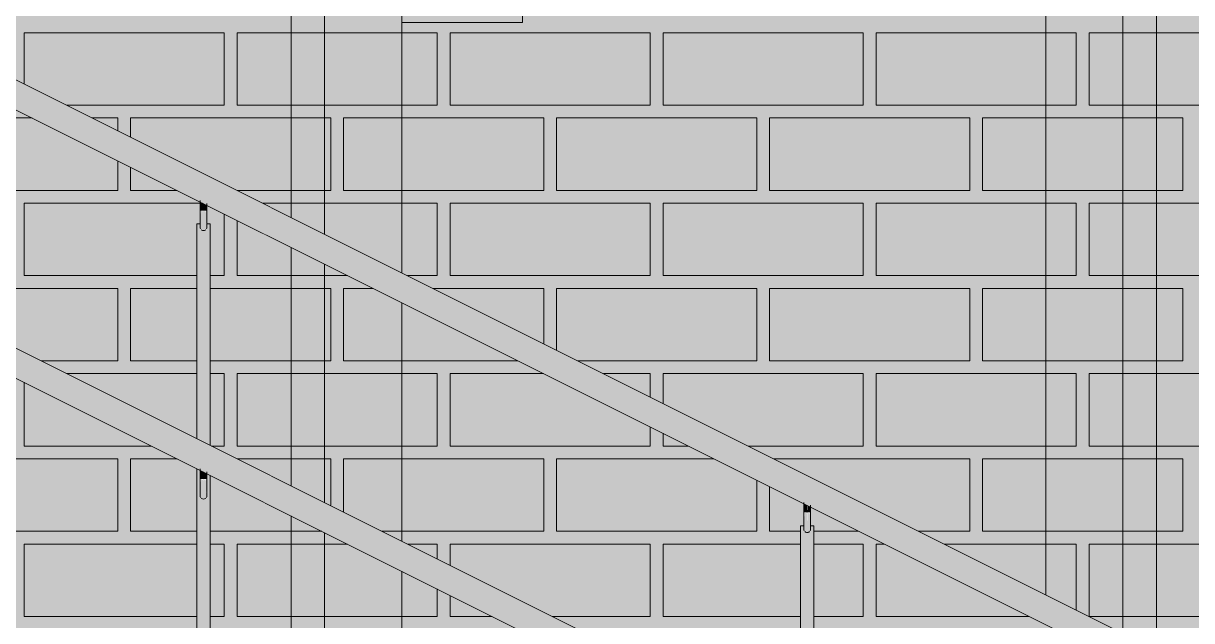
# Model space of a CAD drawing. Header units: millimetres. Extents: x -81576 to 1046824, y -248937 to 691537.
# Drawn here: x 9734 to 13217, y 628558 to 630338 of the extents above; entities that cross this region are included whole.
import ezdxf

# ---------------------------------------------------------------- set-up
doc = ezdxf.new("R2010")
doc.units = ezdxf.units.MM
doc.layers.add('PDF _Геометрия', color=7, linetype='Continuous', true_color=0x1d1d1d)
doc.layers.add('PDF _Сплошная заливка', color=7, linetype='Continuous', true_color=0xffffff)

msp = doc.modelspace()

# ---------------------------------------------------------------- hatches: boundary and pattern name
at = {"layer": 'PDF _Сплошная заливка', "true_color": 0x636466, "transparency": 33554559}
h = msp.add_hatch(color=251, dxfattribs=at)
h.paths.add_polyline_path([(6131.9, 619039.9), (12956.5, 619039.9), (6144.7, 622899.9), (3131.9, 622899.9), (3131.9, 622039.9), (6131.9, 622039.9), (6131.9, 619261.8)], flags=0)
h.paths.add_polyline_path([(14131.9, 619039.9), (14131.9, 620849.9), (14143.8, 620849.9), (13622, 621145.6), (13622, 619379.9), (13931.9, 619379.9), (13931.9, 619039.9)], flags=0)
h.paths.add_polyline_path([(13582, 619379.9), (13582, 621168.2), (13022, 621485.6), (13022, 619719.9), (12982, 619719.9), (12982, 621508.2), (12422, 621825.6), (12422, 620059.9), (12382, 620059.9), (12382, 621848.3), (11822, 622165.6), (11822, 620399.9), (11782, 620399.9), (11782, 622188.3), (11222, 622505.6), (11222, 620740), (11182, 620740), (11182, 622528.3), (10622, 622845.6), (10622, 621080), (10582, 621080), (10582, 622868.3), (10022, 623185.7), (10022, 621420), (9982, 621420), (9982, 623208.3), (9422, 623525.7), (9422, 621760), (9382, 621760), (9382, 623548.4), (8822, 623865.7), (8822, 622100), (8782, 622100), (8782, 623888.4), (8222, 624205.7), (8222, 622440), (8182, 622440), (8182, 624228.4), (7622, 624545.7), (7622, 622780.1), (7582, 622780.1), (7582, 624568.4), (7022, 624885.8), (7022, 623120.1), (6982, 623120.1), (6982, 624908.4), (6422, 625225.8), (6422, 623460.1), (6382, 623460.1), (6382, 625239.9), (6131.9, 625239.9), (6132.4, 623459.9), (6731.9, 623459.9), (6731.9, 623119.9), (7331.9, 623119.9), (7331.9, 622779.9), (7931.9, 622779.9), (7931.9, 622439.9), (8531.9, 622439.9), (8531.9, 622099.9), (9131.9, 622099.9), (9131.9, 621759.9), (9731.9, 621759.9), (9731.9, 621419.9), (10331.9, 621419.9), (10331.9, 621079.9), (10931.9, 621079.9), (10931.9, 620739.9), (11531.9, 620739.9), (11531.9, 620399.9), (12131.9, 620399.9), (12131.9, 620059.9), (12731.9, 620059.9), (12731.9, 619719.9), (13331.9, 619719.9), (13331.9, 619379.9), (13483.6, 619379.9)], flags=0)
h.paths.add_polyline_path([(14211.9, 620857.3), (14211.9, 625099.9), (13181.9, 625099.9), (13181.9, 625834.5), (13171.1, 625839.9), (12858, 625839.9), (6132.4, 629202.7), (6132.4, 625279.9), (6411.6, 625279.9), (6411.9, 625277.5), (14146.5, 620894.3)], flags=0)
h.paths.add_polyline_path([(14207.7, 620849.9), (14211.9, 620849.9), (14211.9, 620857.3)], flags=0)
h.paths.add_polyline_path([(13911.9, 625579.9), (13911.9, 625839.9), (13901.9, 625839.9), (13901.9, 625579.9)], flags=0)
h.paths.add_polyline_path([(14202.1, 625839.9), (14211.9, 625839.9), (14211.9, 627029.9), (13890.8, 627190.4), (13890.8, 626149.9), (13925.2, 626149.9), (13925.2, 626157.9), (13928.8, 626159.9), (13930.4, 626177.9), (13952.8, 626177.9), (13953.5, 626157.9), (13956.4, 626157.9), (13956.4, 626149.9), (13990.8, 626149.9), (13990.8, 626139.9), (13952.8, 626139.9), (13951.2, 625939.9), (13931.9, 625939.9), (13932.3, 625839.9), (14034.9, 625839.9)], flags=0)
h.paths.add_polyline_path([(13750.8, 626139.9), (13750.8, 626149.9), (13785.2, 626149.9), (13785.2, 626157.9), (13788.8, 626159.9), (13790.4, 626177.9), (13812.8, 626177.9), (13813.5, 626157.9), (13816.4, 626157.9), (13816.4, 626149.9), (13850.8, 626149.9), (13850.8, 627210.4), (12090.8, 628090.4), (12090.8, 627049.9), (12125.2, 627049.9), (12125.2, 627057.9), (12128.8, 627059.9), (12130.4, 627077.9), (12152.8, 627077.9), (12153.5, 627057.9), (12156.4, 627057.9), (12156.4, 627049.9), (12190.8, 627049.9), (12190.8, 627039.9), (12152.8, 627039.9), (12151.2, 626839.9), (12131.9, 626839.9), (12131.9, 626739.9), (12731.9, 626739.9), (12731.9, 626439.9), (13331.9, 626439.9), (13331.9, 626139.9), (13725.8, 626139.9)], flags=0)
h.paths.add_polyline_path([(11950.8, 627039.9), (11950.8, 627049.9), (11985.2, 627049.9), (11985.2, 627057.9), (11988.8, 627059.9), (11990.4, 627077.9), (12012.8, 627077.9), (12013.5, 627057.9), (12016.4, 627057.9), (12016.4, 627049.9), (12050.8, 627049.9), (12050.8, 628110.4), (10290.8, 628990.4), (10290.8, 627949.9), (10325.2, 627949.9), (10325.2, 627957.9), (10328.8, 627959.9), (10330.4, 627977.9), (10352.8, 627977.9), (10353.5, 627957.9), (10356.4, 627957.9), (10356.4, 627949.9), (10390.8, 627949.9), (10390.8, 627939.9), (10352.8, 627939.9), (10351.2, 627739.9), (10331.9, 627739.9), (10331.9, 627639.9), (10931.9, 627639.9), (10931.9, 627339.9), (11531.9, 627339.9), (11531.9, 627039.9)], flags=0)
h.paths.add_polyline_path([(14211.9, 627119.3), (14211.9, 627829.9), (13880.4, 627995.6), (13879.4, 627979.9), (13877.9, 627979.9), (13880.5, 627953.5), (13880.7, 627939.9), (13890.8, 627939.9), (13890.8, 627279.9), (14164.8, 627142.9)], flags=0)
h.paths.add_polyline_path([(13850.8, 627299.9), (13850.8, 627939.9), (13862.8, 627941.4), (13861, 627960.8), (13862.1, 627971.1), (13861.9, 627979.9), (13861.1, 627979.9), (13861, 628005.4), (12080.4, 628895.6), (12079.4, 628879.9), (12077.9, 628879.9), (12080.5, 628853.5), (12080.7, 628839.9), (12090.8, 628839.9), (12090.8, 628179.9), (13848.8, 627300.9)], flags=0)
h.paths.add_polyline_path([(14211.9, 627919.3), (14211.9, 633599.9), (13961.9, 633599.9), (13961.9, 633585.8), (13911.9, 633583), (13911.4, 633579.6), (8401.3, 630824.6), (14164.8, 627942.9)], flags=0)
h.paths.add_polyline_path([(10150.8, 627939.9), (10150.8, 627949.9), (10185.2, 627949.9), (10185.2, 627957.9), (10188.8, 627959.9), (10190.4, 627977.9), (10212.8, 627977.9), (10213.5, 627957.9), (10216.4, 627957.9), (10216.4, 627949.9), (10250.8, 627949.9), (10250.8, 629010.4), (8490.8, 629890.4), (8490.8, 628849.9), (8525.2, 628849.9), (8525.2, 628857.9), (8528.8, 628859.9), (8530.4, 628877.9), (8552.8, 628877.9), (8553.5, 628857.9), (8556.4, 628857.9), (8556.4, 628849.9), (8590.8, 628849.9), (8590.8, 628839.9), (8552.8, 628839.9), (8551.2, 628639.9), (8531.9, 628639.9), (8531.9, 628539.9), (9131.9, 628539.9), (9131.9, 628239.9), (9731.9, 628239.9), (9731.9, 627939.9), (10137.9, 627939.9)], flags=0)
h.paths.add_polyline_path([(13870.8, 627975.1), (13873.4, 627979.9), (13865.8, 627979.9), (13870.4, 627975.5)], flags=0)
h.paths.add_polyline_path([(12050.8, 628199.9), (12050.8, 628839.9), (12062.8, 628841.4), (12061, 628860.8), (12062.1, 628871.1), (12061.9, 628879.9), (12061.1, 628879.9), (12061.1, 628905.3), (10280.4, 629795.6), (10279.4, 629779.9), (10277.9, 629779.9), (10280.5, 629753.5), (10280.7, 629739.9), (10290.8, 629739.9), (10290.8, 629079.9), (11980.7, 628234.9)], flags=0)
h.paths.add_polyline_path([(7931.9, 628839.9), (8350.8, 628839.9), (8350.8, 628849.9), (8385.2, 628849.9), (8385.2, 628857.9), (8388.8, 628859.9), (8390.4, 628877.9), (8412.8, 628877.9), (8413.5, 628857.9), (8416.4, 628857.9), (8416.4, 628849.9), (8450.8, 628849.9), (8449.3, 629911.2), (7698.8, 630286.4), (6690.8, 629782.4), (6690.8, 629749.9), (6725.2, 629749.9), (6725.2, 629757.9), (6728.8, 629759.9), (6730.4, 629777.9), (6752.8, 629777.9), (6753.5, 629757.9), (6756.4, 629757.9), (6756.4, 629749.9), (6790.8, 629749.9), (6790.8, 629739.9), (6752.8, 629739.9), (6751.2, 629539.9), (6731.9, 629539.9), (6732.3, 629439.9), (7331.9, 629439.9), (7331.9, 629139.9), (7931.9, 629139.9), (7931.9, 628902.1)], flags=0)
h.paths.add_polyline_path([(12070.8, 628875.1), (12073.4, 628879.9), (12065.8, 628879.9), (12070.4, 628875.5)], flags=0)
h.paths.add_polyline_path([(10250.8, 629099.9), (10250.8, 629739.9), (10262.8, 629741.4), (10261, 629760.8), (10262.1, 629771.1), (10261.9, 629779.9), (10261.1, 629779.9), (10261, 629805.4), (8480.4, 630695.6), (8479.4, 630679.9), (8477.9, 630679.9), (8480.5, 630653.5), (8480.7, 630639.9), (8490.8, 630639.9), (8490.8, 629979.9), (10246, 629102.3)], flags=0)
h.paths.add_polyline_path([(6625.7, 629749.9), (6650.8, 629749.9), (6650.8, 629762.4), (6630.7, 629752.4)], flags=0)
h.paths.add_polyline_path([(10270.8, 629775.1), (10273.4, 629779.9), (10267.8, 629777.9), (10270.4, 629775.5)], flags=0)
h.paths.add_polyline_path([(8450.8, 629999.9), (8450.8, 630639.9), (8462.8, 630641.4), (8461, 630660.8), (8462.1, 630671.1), (8461.9, 630679.9), (8461.1, 630679.9), (8461.1, 630705.3), (8435.8, 630718), (8319.4, 630718), (8319.4, 630636.8), (8399.6, 630636.8), (7788.3, 630331.2), (8449.3, 630000.7)], flags=0)
h.paths.add_polyline_path([(8470.8, 630675.1), (8473.4, 630679.9), (8465.8, 630679.9), (8470.4, 630675.5)], flags=0)
h.paths.add_polyline_path([(11751.9, 632544.6), (11911.9, 632624.6), (11911.9, 632627.6), (11751.9, 632545.8)], flags=0)
h.paths.add_polyline_path([(11951.9, 632644.6), (12111.9, 632724.6), (12111.9, 632730), (11951.9, 632648.1)], flags=0)
h.paths.add_polyline_path([(12151.9, 632744.6), (12311.9, 632824.6), (12311.9, 632832.4), (12151.9, 632750.5)], flags=0)
h.paths.add_polyline_path([(12351.9, 632844.6), (12511.9, 632924.6), (12511.9, 632934.7), (12351.9, 632852.8)], flags=0)
h.paths.add_polyline_path([(12551.9, 632944.6), (12711.9, 633024.6), (12711.9, 633037.1), (12551.9, 632955.2)], flags=0)
h.paths.add_polyline_path([(12751.9, 633044.6), (12911.9, 633124.6), (12911.9, 633139.5), (12751.9, 633057.6)], flags=0)
h.paths.add_polyline_path([(12951.9, 633144.6), (13111.9, 633224.6), (13111.9, 633241.8), (12951.9, 633159.9)], flags=0)
h.paths.add_polyline_path([(13151.9, 633244.6), (13311.9, 633324.6), (13311.9, 633344.2), (13151.9, 633262.3)], flags=0)
h.paths.add_polyline_path([(13351.9, 633344.6), (13511.9, 633424.6), (13511.9, 633446.5), (13351.9, 633364.6)], flags=0)
h.paths.add_polyline_path([(13551.9, 633444.6), (13711.9, 633524.6), (13711.9, 633548.9), (13551.9, 633467)], flags=0)
h.paths.add_polyline_path([(13751.9, 633544.6), (13817.9, 633577.6), (13761.9, 633574.5), (13751.9, 633569.4), (13751.9, 633564.3)], flags=0)
for points in [[(14751.9, 627559.9), (14769.5, 627640.5), (6170.5, 631938.9), (6152.8, 631859.4), (14749.2, 627561.3)], [(14751.9, 626759.9), (14769.5, 626840.5), (6170.5, 631138.9), (6152.8, 631059.4), (14749.2, 626761.3)], [(10270.8, 629722.4), (10270.4, 629775.5), (10263.7, 629779.9), (10261.1, 629753.5), (10261.5, 629733.4), (10261.9, 629726.4), (10263.9, 629722.8), (10267.8, 629722.6)], [(10280.4, 629779.9), (10278.8, 629797.2), (10270.8, 629800.4), (10270.8, 629779.9), (10279.7, 629779.9)], [(10270.8, 629722.4), (10277.9, 629722.8), (10280.6, 629730.9), (10280.6, 629739.9), (10279.3, 629738.8), (10278.5, 629739.9), (10280.5, 629753.5), (10279.7, 629769.7), (10275.8, 629779.9), (10270.8, 629775.1), (10270.8, 629725)], [(10270.8, 628922.5), (10270.4, 628975.5), (10263.7, 628979.9), (10261.1, 628953.5), (10261.5, 628933.4), (10261.9, 628926.4), (10263.9, 628922.8), (10267.8, 628922.6)], [(10280.4, 628979.9), (10278.8, 628997.2), (10270.8, 629000.4), (10270.8, 628979.9), (10279.7, 628979.9)], [(10270.8, 628922.5), (10277.9, 628922.8), (10280.6, 628930.9), (10280.6, 628939.7), (10279.3, 628938.8), (10278.3, 628938.9), (10280.5, 628953.5), (10279.7, 628969.7), (10275.8, 628979.9), (10270.8, 628975.1), (10270.8, 628925)], [(12063.7, 628879.9), (12070.8, 628879.9), (12070, 628902.2), (12061.1, 628905.3), (12062.1, 628879.9)], [(12070.8, 628822.4), (12070.4, 628875.5), (12063.7, 628879.9), (12061.1, 628853.5), (12061.5, 628833.4), (12061.9, 628826.3), (12063.9, 628822.8), (12066.9, 628822.7)], [(12080.4, 628879.9), (12078.8, 628897.3), (12070.8, 628900.4), (12070.8, 628879.9), (12079.7, 628879.9)], [(12070.8, 628822.4), (12077.9, 628822.8), (12080.6, 628830.9), (12080.6, 628839.9), (12079.3, 628838.8), (12078.5, 628839.9), (12080.5, 628853.5), (12079.7, 628869.7), (12075.8, 628879.9), (12070.8, 628875.1), (12070.8, 628825)]]:
    msp.add_hatch(color=251, dxfattribs=at).paths.add_polyline_path(points)
h = msp.add_hatch(color=251, dxfattribs=at)
h.paths.add_polyline_path([(10290.8, 627949.9), (10290.8, 628990.4), (10280.4, 628995.6), (10279.4, 628979.9), (10277.9, 628979.9), (10280.5, 628953.5), (10280, 628933.4), (10279.7, 628926.4), (10275.4, 628922.7), (10263.7, 628922.8), (10261.1, 628931.3), (10261, 628939.7), (10262.2, 628938.8), (10262.8, 628941.4), (10261, 628960.8), (10262.1, 628971.1), (10261.9, 628979.9), (10261.1, 628979.9), (10261, 629005.4), (10250.8, 629010.4), (10250.8, 627949.9), (10267.8, 627949.9)], flags=0)
h.paths.add_polyline_path([(10270.8, 628975.1), (10273.4, 628979.9), (10267.8, 628977.9), (10270.4, 628975.5)], flags=0)
h.paths.add_polyline_path([(10290.8, 629079.9), (10290.8, 629739.9), (10280.6, 629739.7), (10277.7, 629722.8), (10263.7, 629722.8), (10261, 629730.9), (10261, 629739.9), (10250.8, 629739.9), (10250.8, 629099.9), (10267.8, 629091.4)], flags=0)
h = msp.add_hatch(color=251, dxfattribs=at)
h.paths.add_polyline_path([(12086.4, 627049.9), (12090.8, 627049.9), (12090.8, 628090.4), (12080.4, 628095.6), (12079.4, 628079.9), (12077.9, 628079.9), (12080.5, 628053.5), (12080, 628033.4), (12079.7, 628026.3), (12075.4, 628022.7), (12063.7, 628022.8), (12061, 628030.9), (12061, 628039.7), (12062.2, 628038.8), (12062.8, 628041.4), (12061, 628060.8), (12062.1, 628071.1), (12061.9, 628079.9), (12061.1, 628079.9), (12061.1, 628105.3), (12050.8, 628109.9), (12050.8, 627049.9)], flags=0)
h.paths.add_polyline_path([(12070.8, 628075.1), (12073.4, 628079.9), (12065.8, 628079.9), (12070.4, 628075.5)], flags=0)
h.paths.add_polyline_path([(12090.8, 628179.9), (12090.8, 628839.9), (12080.6, 628839.9), (12077.7, 628822.8), (12063.7, 628822.8), (12061, 628830.9), (12061, 628839.9), (12050.8, 628839.9), (12050.8, 628199.9), (12086.4, 628182.1)], flags=0)

# ---------------------------------------------------------------- linework, layer by layer
at = {"layer": 'PDF _Геометрия', "color": 7, "lineweight": 9}
for points in [[(13011.9, 630589.9), (13011.9, 628519.1), (13011.9, 630639.9), (13111.9, 630639.9), (13111.9, 628469.1), (13111.9, 632439.9), (13011.9, 632439.9), (12005.7, 632439.9), (13111.9, 632439.9), (13111.9, 628469.1), (13111.9, 632439.9), (12005.7, 632439.9), (13111.9, 632439.9), (13111.9, 630639.9), (13011.9, 630639.9), (13011.9, 632439.9), (13011.9, 632339.9), (11805.7, 632339.9), (13011.9, 632339.9)], [(6151.9, 631859.9), (14751.9, 627559.9), (14780.8, 627559.9), (14780.8, 627561.3), (14780.8, 627565.2), (14780.8, 627571.6), (14780.8, 627579.9), (14780.8, 627589.5), (14780.8, 627599.9), (14780.8, 627610.2), (14780.8, 627619.9), (14780.8, 627628.2), (14780.8, 627634.5), (14780.8, 627638.5), (14780.8, 627639.9), (14770.8, 627639.9), (6170.8, 631939.9)], [(10631.9, 631570.9), (10631.9, 631753), (10631.9, 630639.9), (10531.9, 630639.9), (10531.9, 631703), (10531.9, 629759.3), (10531.9, 631703), (10531.9, 629759.3), (10531.9, 630639.9), (10631.9, 630639.9), (10631.9, 629709.3), (10631.9, 630589.9), (10631.9, 630689.9), (10916.5, 630689.9), (10631.9, 630689.9)], [(6151.9, 631059.9), (14751.9, 626759.9), (14780.8, 626759.9), (14780.8, 626761.3), (14780.8, 626765.2), (14780.8, 626771.6), (14780.8, 626779.9), (14780.8, 626789.5), (14780.8, 626799.9), (14780.8, 626810.2), (14780.8, 626819.9), (14780.8, 626828.2), (14780.8, 626834.5), (14780.8, 626838.5), (14780.8, 626839.9), (14770.8, 626839.9), (6170.8, 631139.9)], [(10260.8, 629809.9), (10260.8, 629779.9), (10260.8, 629777.9), (10260.8, 629775.9), (10260.8, 629773.9), (10260.8, 629771.9), (10260.8, 629770), (10260.8, 629768), (10260.8, 629766.1), (10260.8, 629764.2), (10260.8, 629762.3), (10260.8, 629760.4), (10260.8, 629758.6), (10260.8, 629756.8), (10260.8, 629755), (10260.8, 629753.3), (10260.8, 629751.7), (10260.8, 629750), (10260.8, 629748.5), (10260.8, 629746.9), (10260.8, 629745.4), (10260.8, 629744), (10260.8, 629742.7), (10260.8, 629741.4), (10260.8, 629740.1), (10260.8, 629738.9), (10260.8, 629737.8), (10260.8, 629736.8), (10260.8, 629735.8), (10260.8, 629734.9), (10260.8, 629734.1), (10260.8, 629733.3), (10260.8, 629732.6), (10260.8, 629732), (10260.8, 629731.5), (10260.8, 629731), (10260.8, 629730.6), (10260.8, 629730.3), (10260.8, 629730.1), (10260.8, 629730), (10260.8, 629729.9)], [(10280.8, 629729.9), (10280.8, 629729.9), (10280.8, 629730.1), (10280.8, 629730.2), (10280.8, 629730.5), (10280.8, 629730.9), (10280.8, 629731.3), (10280.8, 629731.8), (10280.8, 629732.4), (10280.8, 629733.1), (10280.8, 629733.8), (10280.8, 629734.7), (10280.8, 629735.5), (10280.8, 629736.5), (10280.8, 629737.5), (10280.8, 629738.6), (10280.8, 629739.8), (10280.8, 629741), (10280.8, 629742.3), (10280.8, 629743.6), (10280.8, 629745.1), (10280.8, 629746.5), (10280.8, 629748), (10280.8, 629749.6), (10280.8, 629751.2), (10280.8, 629752.9), (10280.8, 629754.6), (10280.8, 629756.3), (10280.8, 629758.1), (10280.8, 629759.9), (10280.8, 629761.8), (10280.8, 629763.7), (10280.8, 629765.6), (10280.8, 629767.5), (10280.8, 629769.4), (10280.8, 629771.4), (10280.8, 629773.4), (10280.8, 629775.4), (10280.8, 629777.4), (10280.8, 629779.4), (10280.8, 629779.9), (10280.8, 629801.2)], [(10261, 629739.9), (10250.8, 629739.9), (10261, 629739.9)], [(10261, 629739.9), (10256.8, 629739.9), (10261, 629739.9)], [(10262.1, 629724.9), (10261.1, 629727.3), (10260.8, 629729.9), (10261.1, 629732.5)], [(10277.9, 629722.8), (10275.8, 629721.2), (10273.4, 629720.2), (10270.8, 629719.9), (10268.2, 629720.2), (10265.8, 629721.2), (10263.7, 629722.8)], [(10280.4, 629732.5), (10280.8, 629729.9), (10280.4, 629727.3), (10279.4, 629724.9)], [(10290.8, 627949.9), (10290.8, 628990.4), (10290.8, 627949.9), (10250.8, 627949.9), (10250.8, 629010.4), (10250.8, 627949.9)], [(10260.8, 629009.9), (10260.8, 628979.9), (10260.8, 628977.9), (10260.8, 628975.9), (10260.8, 628973.9), (10260.8, 628971.9), (10260.8, 628970), (10260.8, 628968), (10260.8, 628966.1), (10260.8, 628964.2), (10260.8, 628962.3), (10260.8, 628960.4), (10260.8, 628958.6), (10260.8, 628956.8), (10260.8, 628955), (10260.8, 628953.3), (10260.8, 628951.7), (10260.8, 628950), (10260.8, 628948.5), (10260.8, 628946.9), (10260.8, 628945.4), (10260.8, 628944), (10260.8, 628942.7), (10260.8, 628941.4), (10260.8, 628940.1), (10260.8, 628938.9), (10260.8, 628937.8), (10260.8, 628936.8), (10260.8, 628935.8), (10260.8, 628934.9), (10260.8, 628934.1), (10260.8, 628933.3), (10260.8, 628932.6), (10260.8, 628932), (10260.8, 628931.5), (10260.8, 628931), (10260.8, 628930.6), (10260.8, 628930.3), (10260.8, 628930.1), (10260.8, 628930), (10260.8, 628929.9)], [(10280.8, 628929.9), (10280.8, 628929.9), (10280.8, 628930.1), (10280.8, 628930.3), (10280.8, 628930.5), (10280.8, 628930.9), (10280.8, 628931.3), (10280.8, 628931.8), (10280.8, 628932.4), (10280.8, 628933.1), (10280.8, 628933.8), (10280.8, 628934.7), (10280.8, 628935.5), (10280.8, 628936.5), (10280.8, 628937.5), (10280.8, 628938.6), (10280.8, 628939.8), (10280.8, 628941), (10280.8, 628942.3), (10280.8, 628943.6), (10280.8, 628945.1), (10280.8, 628946.5), (10280.8, 628948), (10280.8, 628949.6), (10280.8, 628951.2), (10280.8, 628952.9), (10280.8, 628954.6), (10280.8, 628956.3), (10280.8, 628958.1), (10280.8, 628959.9), (10280.8, 628961.8), (10280.8, 628963.6), (10280.8, 628965.6), (10280.8, 628967.5), (10280.8, 628969.4), (10280.8, 628971.4), (10280.8, 628973.4), (10280.8, 628975.4), (10280.8, 628977.4), (10280.8, 628979.4), (10280.8, 628979.9), (10280.8, 629001.2)], [(10262.1, 628924.9), (10261.1, 628927.3), (10260.8, 628929.9), (10261.1, 628932.5)], [(10277.9, 628922.8), (10275.8, 628921.2), (10273.4, 628920.2), (10270.8, 628919.9), (10268.2, 628920.2), (10265.8, 628921.2), (10263.7, 628922.8)], [(10280.4, 628932.5), (10280.8, 628929.9), (10280.4, 628927.3), (10279.4, 628924.9)], [(12060.8, 628909.9), (12060.8, 628879.9), (12060.8, 628877.9), (12060.8, 628875.9), (12060.8, 628873.9), (12060.8, 628871.9), (12060.8, 628870), (12060.8, 628868), (12060.8, 628866.1), (12060.8, 628864.2), (12060.8, 628862.3), (12060.8, 628860.4), (12060.8, 628858.6), (12060.8, 628856.8), (12060.8, 628855), (12060.8, 628853.3), (12060.8, 628851.7), (12060.8, 628850), (12060.8, 628848.4), (12060.8, 628846.9), (12060.8, 628845.4), (12060.8, 628844), (12060.8, 628842.7), (12060.8, 628841.4), (12060.8, 628840.1), (12060.8, 628838.9), (12060.8, 628837.8), (12060.8, 628836.8), (12060.8, 628835.8), (12060.8, 628834.9), (12060.8, 628834.1), (12060.8, 628833.3), (12060.8, 628832.6), (12060.8, 628832), (12060.8, 628831.5), (12060.8, 628831), (12060.8, 628830.6), (12060.8, 628830.3), (12060.8, 628830.1), (12060.8, 628830), (12060.8, 628829.9)], [(12080.8, 628829.9), (12080.8, 628829.9), (12080.8, 628830.1), (12080.8, 628830.3), (12080.8, 628830.5), (12080.8, 628830.9), (12080.8, 628831.3), (12080.8, 628831.8), (12080.8, 628832.4), (12080.8, 628833.1), (12080.8, 628833.8), (12080.8, 628834.7), (12080.8, 628835.5), (12080.8, 628836.5), (12080.8, 628837.5), (12080.8, 628838.6), (12080.8, 628839.8), (12080.8, 628841), (12080.8, 628842.3), (12080.8, 628843.6), (12080.8, 628845.1), (12080.8, 628846.5), (12080.8, 628848), (12080.8, 628849.6), (12080.8, 628851.2), (12080.8, 628852.9), (12080.8, 628854.6), (12080.8, 628856.3), (12080.8, 628858.1), (12080.8, 628859.9), (12080.8, 628861.8), (12080.8, 628863.6), (12080.8, 628865.6), (12080.8, 628867.5), (12080.8, 628869.4), (12080.8, 628871.4), (12080.8, 628873.4), (12080.8, 628875.4), (12080.8, 628877.4), (12080.8, 628879.3), (12080.8, 628879.9), (12080.8, 628902.1)], [(12061, 628839.9), (12050.8, 628839.9), (12061, 628839.9)], [(12061, 628839.9), (12056.8, 628839.9), (12061, 628839.9)], [(12062.1, 628824.9), (12061.1, 628827.3), (12060.8, 628829.9), (12061.1, 628832.5)], [(12077.9, 628822.8), (12075.8, 628821.2), (12073.4, 628820.2), (12070.8, 628819.9), (12068.2, 628820.2), (12065.8, 628821.2), (12063.7, 628822.8)], [(12080.4, 628832.5), (12080.8, 628829.9), (12080.4, 628827.3), (12079.4, 628824.9)]]:
    msp.add_lwpolyline(points, dxfattribs=at)
for points in [[(11221.9, 630379.9), (11221.9, 630339.9), (10861.9, 630339.9), (10861.9, 629594.3), (10861.9, 630379.9), (12781.9, 630379.9), (12781.9, 628635.2), (12781.9, 630379.9)], [(10250.8, 629739.9), (10250.8, 629099.9)], [(10290.8, 629739.9), (10280.6, 629739.9)], [(10284.8, 629739.9), (10280.6, 629739.9)], [(10290.8, 629739.9), (10290.8, 629079.9)], [(10531.9, 629669.9), (10531.9, 628959.3)], [(10531.9, 628959.3), (10531.9, 629669.9)], [(10631.9, 628909.3), (10631.9, 629619.9)], [(10861.9, 629504.9), (10861.9, 628794.3)], [(10531.9, 628869.9), (10531.9, 627639.9)], [(10531.9, 627639.9), (10531.9, 628869.9)], [(12050.8, 628839.9), (12050.8, 628199.5)], [(12090.8, 628839.9), (12080.6, 628839.9)], [(12084.8, 628839.9), (12080.6, 628839.9)], [(12090.8, 628839.9), (12090.8, 628179.5)], [(10631.9, 627639.9), (10631.9, 628819.9)], [(10861.9, 628704.9), (10861.9, 627639.9)]]:
    msp.add_lwpolyline(points, close=True, dxfattribs=at)
at = {"layer": 'PDF _Геометрия', "color": 9, "lineweight": 9, "true_color": 0xcacaca}
for points in [[(9862.8, 630093.9), (10332.7, 630093.9), (10332.7, 630309.8), (9735.8, 630309.8), (9735.8, 630157.4)], [(9760.1, 630055.8), (9418.3, 630055.8), (9418.3, 629839.9), (10015.2, 629839.9), (10015.2, 629928.2)], [(9939, 630055.8), (10015.2, 630055.8), (10015.2, 630017.7)], [(10370.8, 629839.9), (10650.2, 629839.9), (10650.2, 630055.8), (10053.3, 630055.8), (10053.3, 629998.6)], [(10053.3, 629909.2), (10053.3, 629839.9), (10191.9, 629839.9)], [(10261.1, 629801.8), (9735.8, 629801.8), (9735.8, 629585.9), (10250.8, 629585.9)], [(10878.8, 629585.9), (10967.7, 629585.9), (10967.7, 629801.8), (10447, 629801.8)], [(10290.8, 629585.9), (10332.7, 629585.9), (10332.7, 629769.5)], [(10370.8, 629750.4), (10370.8, 629585.9), (10699.9, 629585.9)], [(9786.8, 629331.9), (10015.2, 629331.9), (10015.2, 629547.8), (9418.3, 629547.8), (9418.3, 629516.1)], [(10250.8, 629547.8), (10053.3, 629547.8), (10053.3, 629331.9), (10250.8, 629331.9)], [(10290.8, 629331.9), (10650.2, 629331.9), (10650.2, 629547.8), (10290.8, 629547.8)], [(10776.1, 629547.8), (10688.3, 629547.8), (10688.3, 629331.9), (11207.9, 629331.9)], [(10955, 629547.8), (11285.2, 629547.8), (11285.2, 629382.7)], [(11386.8, 629331.9), (11920.2, 629331.9), (11920.2, 629547.8), (11323.3, 629547.8), (11323.3, 629363.6)], [(9863, 629293.8), (10250.8, 629293.8)], [(10294.8, 629077.9), (10332.7, 629077.9), (10332.7, 629293.8), (10290.8, 629293.8)], [(11284.1, 629293.8), (11005.8, 629293.8), (11005.8, 629077.9), (11602.7, 629077.9), (11602.7, 629134.9)], [(11463, 629293.8), (11602.7, 629293.8), (11602.7, 629223.5)], [(11894.8, 629077.9), (12237.7, 629077.9), (12237.7, 629293.8), (11640.8, 629293.8), (11640.8, 629204.5)], [(9735.8, 629267.9), (9735.8, 629077.9), (10115.9, 629077.9)], [(11640.8, 629115.8), (11640.8, 629077.9), (11715.9, 629077.9)], [(10192.1, 629039.8), (10053.3, 629039.8), (10053.3, 628823.9), (10250.8, 628823.9)], [(10371, 629039.8), (10650.2, 629039.8), (10650.2, 628902.1)], [(10802.8, 628823.9), (11285.2, 628823.9), (11285.2, 629039.8), (10688.3, 629039.8), (10688.3, 628881.1)], [(11792.1, 629039.8), (11323.3, 629039.8), (11323.3, 628823.9), (11920.2, 628823.9), (11920.2, 628976.1)], [(12402.8, 628823.9), (12555.2, 628823.9), (12555.2, 629039.8), (11971, 629039.8)], [(11958.3, 628957), (11958.3, 628823.9), (12050.8, 628823.9)], [(10290.8, 628823.9), (10623.9, 628823.9)], [(12090.8, 628823.9), (12223.9, 628823.9)], [(10250.8, 628785.8), (9735.8, 628785.8), (9735.8, 628569.9), (10250.8, 628569.9)], [(10290.8, 628569.9), (10332.7, 628569.9), (10332.7, 628785.8), (10290.8, 628785.8)], [(10700.1, 628785.8), (10370.8, 628785.8), (10370.8, 628569.9), (10967.7, 628569.9), (10967.7, 628652)], [(10879, 628785.8), (10967.7, 628785.8), (10967.7, 628741.4)], [(11310.8, 628569.9), (11602.7, 628569.9), (11602.7, 628785.8), (11005.8, 628785.8), (11005.8, 628722.4)], [(12050.8, 628785.8), (11640.8, 628785.8), (11640.8, 628569.9), (12050.8, 628569.9)], [(12090.8, 628569.9), (12237.7, 628569.9), (12237.7, 628785.8), (12090.8, 628785.8)], [(12300.1, 628785.8), (12275.8, 628785.8), (12275.8, 628569.9), (12731.9, 628569.9)], [(12479, 628785.8), (12872.7, 628785.8), (12872.7, 628588.7)], [(11005.8, 628632.9), (11005.8, 628569.9), (11131.9, 628569.9)]]:
    msp.add_lwpolyline(points, dxfattribs=at)
for points in [[(10967.7, 630309.8), (10370.8, 630309.8), (10370.8, 630093.9), (10967.7, 630093.9)], [(11602.7, 630309.8), (11005.8, 630309.8), (11005.8, 630093.9), (11602.7, 630093.9)], [(12237.7, 630309.8), (11640.8, 630309.8), (11640.8, 630093.9), (12237.7, 630093.9)], [(12872.7, 630309.8), (12275.8, 630309.8), (12275.8, 630093.9), (12872.7, 630093.9)], [(13507.7, 630309.8), (12910.8, 630309.8), (12910.8, 630093.9), (13507.7, 630093.9)], [(11285.2, 630055.8), (10688.3, 630055.8), (10688.3, 629839.9), (11285.2, 629839.9)], [(11920.2, 630055.8), (11323.3, 630055.8), (11323.3, 629839.9), (11920.2, 629839.9)], [(12555.2, 630055.8), (11958.3, 630055.8), (11958.3, 629839.9), (12555.2, 629839.9)], [(13190.2, 630055.8), (12593.3, 630055.8), (12593.3, 629839.9), (13190.2, 629839.9)], [(11602.7, 629801.8), (11005.8, 629801.8), (11005.8, 629585.9), (11602.7, 629585.9)], [(12237.7, 629801.8), (11640.8, 629801.8), (11640.8, 629585.9), (12237.7, 629585.9)], [(12872.7, 629801.8), (12275.8, 629801.8), (12275.8, 629585.9), (12872.7, 629585.9)], [(13507.7, 629801.8), (12910.8, 629801.8), (12910.8, 629585.9), (13507.7, 629585.9)], [(12555.2, 629547.8), (11958.3, 629547.8), (11958.3, 629331.9), (12555.2, 629331.9)], [(13190.2, 629547.8), (12593.3, 629547.8), (12593.3, 629331.9), (13190.2, 629331.9)], [(10967.7, 629293.8), (10370.8, 629293.8), (10370.8, 629077.9), (10967.7, 629077.9)], [(12872.7, 629293.8), (12275.8, 629293.8), (12275.8, 629077.9), (12872.7, 629077.9)], [(13507.7, 629293.8), (12910.8, 629293.8), (12910.8, 629077.9), (13507.7, 629077.9)], [(10015.2, 629039.8), (9418.3, 629039.8), (9418.3, 628823.9), (10015.2, 628823.9)], [(13190.2, 629039.8), (12593.3, 629039.8), (12593.3, 628823.9), (13190.2, 628823.9)], [(13507.7, 628785.8), (12910.8, 628785.8), (12910.8, 628569.9), (13507.7, 628569.9)]]:
    msp.add_lwpolyline(points, close=True, dxfattribs=at)
at = {"layer": 'PDF _Сплошная заливка', "lineweight": 35, "transparency": 33554559}
for points in [[(10261.1, 629779.9), (10270.8, 629779.9), (10261.1, 629805.3), (10270.1, 629802.2)], [(10261.1, 628979.9), (10270.8, 628979.9), (10261.1, 629005.3), (10270.1, 629002.2)]]:
    msp.add_solid(points, dxfattribs=at)

doc.saveas('drawing.dxf')
